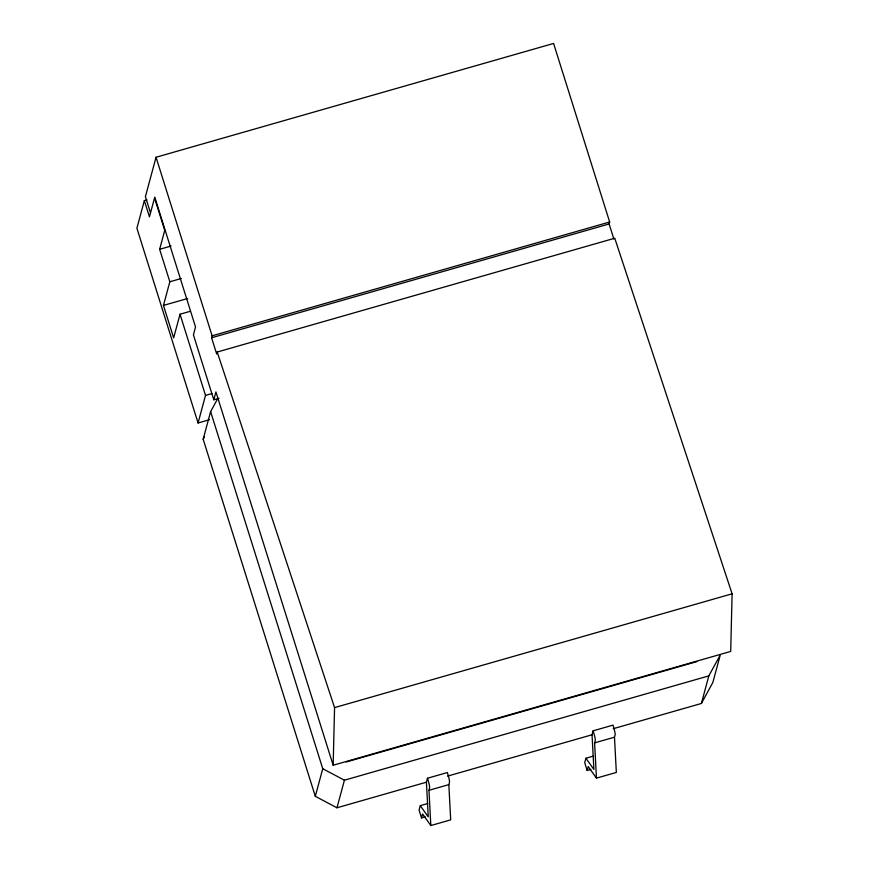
<?xml version="1.0" encoding="UTF-8"?>
<svg xmlns="http://www.w3.org/2000/svg" width="869" height="869" viewBox="0 0 869 869"><rect width="100%" height="100%" fill="white"/><g stroke="black" fill="none" stroke-linecap="round" stroke-linejoin="round"><path stroke-width="1.3" d="M333.164 765.231L334.565 707.605L217.217 352.032L614.752 238.225L732.1 593.809L730.699 651.435L333.164 765.231L215.925 391.908L213.807 399.794L219.021 398.306M146.948 199.87L144.341 200.609L136.9 228.21L198.067 422.986L209.538 419.705M613.829 238.953L609.126 223.963L609.658 221.997L553.586 43.45L156.051 157.256L145.405 196.676L150.511 212.905M190.224 311.319L180.024 314.23L173.648 337.889L163.448 305.421L169.835 281.773L159.635 249.305L164.741 230.383L154.552 197.926M217.217 352.032L216.685 353.998L211.58 337.769L212.112 335.803L156.051 157.256M198.067 422.986L205.518 395.395L180.024 314.23M425.245 816.827L421.519 817.903L422.584 813.96L430.828 825.55L450.696 819.858L448.838 784.62L449.479 782.252A6.941 0.858 74 0 0 447.861 774.181L447.35 772.552L427.472 778.244L426.418 782.187L336.966 807.79L315.306 796.308L203.161 439.214L210.613 411.624L217.619 398.806M315.306 796.308L322.747 768.717L210.613 411.624M336.966 807.79L344.417 780.199L708.822 675.886L720.292 654.911L712.841 682.502L701.381 703.477L613.232 728.711M427.733 803.521L420.281 805.661L419.075 810.125L421.519 817.903M430.828 825.55L428.96 790.301L429.601 787.944A6.941 0.858 74 0 0 427.982 779.873L427.472 778.244M593.375 756.106L585.923 758.246L593.885 769.445L592.05 734.772L593.114 730.829L612.993 725.137L613.503 726.766A6.941 0.858 74 0 1 615.122 734.826L614.481 737.194L616.338 772.443L596.46 778.135L588.215 766.534L587.162 770.477L590.887 769.413M585.923 758.246L584.718 762.71L587.162 770.477M596.46 778.135L594.602 742.886L595.243 740.518A6.941 0.858 74 0 0 593.625 732.448L593.114 730.829M701.381 703.477L708.822 675.886M203.161 439.214L204.443 436.89M159.635 249.305L171.106 246.025M169.835 281.773L181.295 278.493M163.448 305.421L187.661 298.491M212.112 335.803L609.658 221.997M211.58 337.769L609.126 223.963M205.518 395.395L211.884 393.57M334.565 707.605L732.1 593.809M346.177 762.004L696.862 661.613M447.589 776.126L592.05 734.772M428.96 790.301L448.838 784.62M594.602 742.886L614.481 737.194M322.747 768.717L344.417 780.199M420.281 805.661L428.243 816.86L426.418 782.187M213.807 399.794L193.418 334.869L195.536 326.983L154.758 197.133L149.446 216.848L144.341 200.609"/></g></svg>
